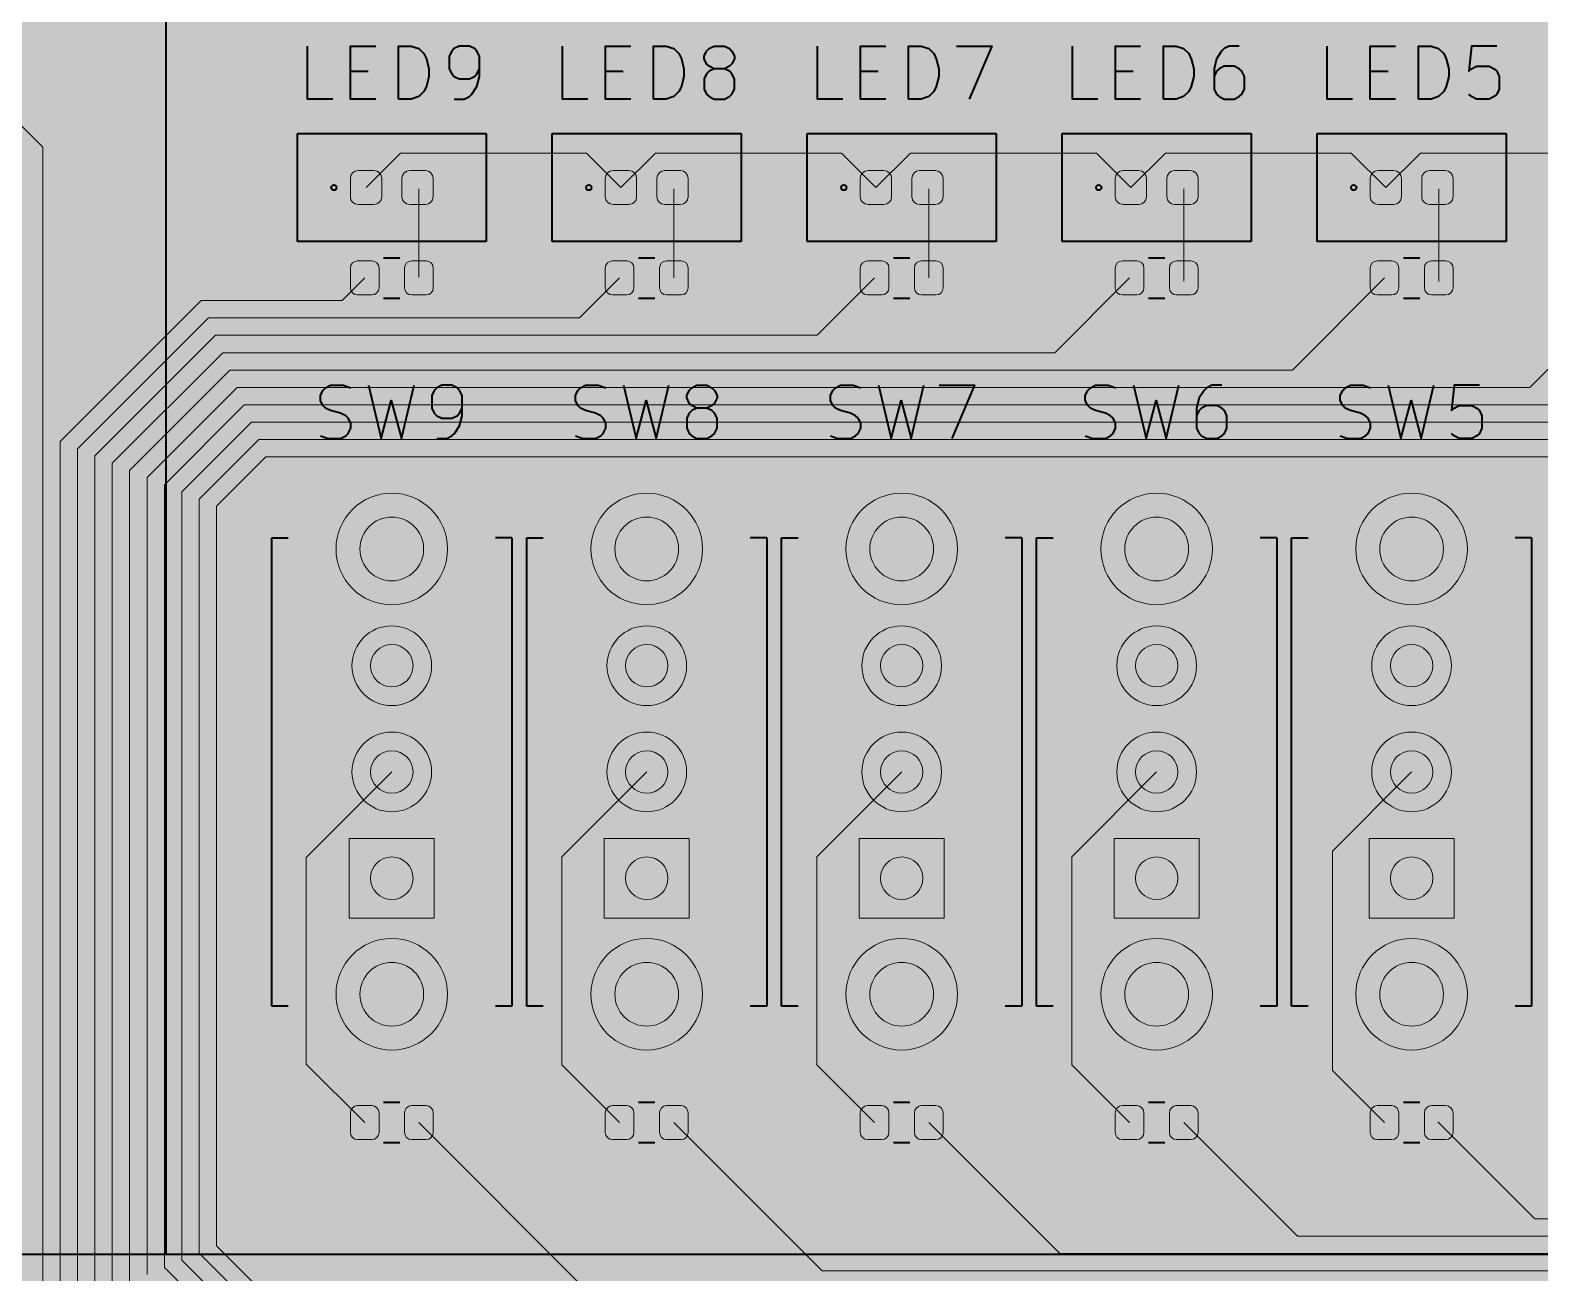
# Model space of a CAD drawing. Header units: millimetres. Extents: x 0 to 100, y -70 to 0.
# Drawn here: x 21.54 to 49.96, y -57.88 to -34.49 of the extents above; entities that cross this region are included whole.
import ezdxf

# ---------------------------------------------------------------- set-up
doc = ezdxf.new("R2010")
doc.units = ezdxf.units.MM
for name, color, linetype, lineweight, true_color in [('application board tht F.Cu', 8, 'Continuous', 18, 0x777779), ('application board tht F.Silkscreen', 18, 'Continuous', 40, 0x000000), ('pcb board fill', 7, 'Continuous', 13, 0xefefef)]:
    doc.layers.add(name, color=color, linetype=linetype, lineweight=lineweight, true_color=true_color)

msp = doc.modelspace()

# ---------------------------------------------------------------- hatches: boundary and pattern name
at = {"layer": 'pcb board fill', "transparency": 33554687}
h = msp.add_hatch(color=256, dxfattribs=at)
edge = h.paths.add_edge_path(flags=0)
edge.add_line((100, -67.01), (100, -35.01))
edge.add_line((100, -35.01), (100, -3))
edge.add_arc((97, -3), 3, 0, 90)
edge.add_line((97, 0), (50, 0))
edge.add_line((50, 0), (3, 0))
edge.add_arc((3, -3), 3, 90, 180)
edge.add_line((0, -3), (0, -32))
edge.add_arc((3, -32), 3, 180, 270)
edge.add_line((3, -35), (7, -35))
edge.add_arc((7, -38), 3, 0, 90, ccw=False)
edge.add_line((10, -38), (10, -57))
edge.add_arc((13, -57), 3, 180, 270)
edge.add_line((13, -60), (15, -60))
edge.add_arc((15, -63), 3, 0, 90, ccw=False)
edge.add_line((18, -63), (18, -68))
edge.add_arc((20, -68), 2, 180, 270)
edge.add_line((20, -70), (50, -70))
edge.add_line((50, -70), (97, -70.000025))
edge.add_arc((96.9974, -66.9974), 3.002626, 270.0496133, 359.7595675)

# ---------------------------------------------------------------- linework, layer by layer
at = {"layer": 'application board tht F.Cu', "flags": 128}
for points in [[(16, -30.91), (21.78, -36.69)], [(21.78, -36.69), (21.78, -58.72448)], [(28.515, -36.8), (27.865, -37.45)], [(32.015, -36.8), (28.515, -36.8)], [(32.665, -37.45), (32.015, -36.8)], [(33.315, -36.8), (32.665, -37.45)], [(36.815, -36.8), (33.315, -36.8)], [(37.465, -37.45), (36.815, -36.8)], [(38.115, -36.8), (37.465, -37.45)], [(41.615, -36.8), (38.115, -36.8)], [(42.265, -37.45), (41.615, -36.8)], [(42.915, -36.8), (42.265, -37.45)], [(46.415, -36.8), (42.915, -36.8)], [(47.065, -37.45), (46.415, -36.8)], [(47.715, -36.8), (47.065, -37.45)], [(51.215, -36.8), (47.715, -36.8)], [(27.57, -37.2775), (27.581228, -37.221054), (27.613202, -37.173202), (27.661054, -37.141228), (27.7175, -37.13), (28.0125, -37.13), (28.068946, -37.141228), (28.116798, -37.173202), (28.148772, -37.221054), (28.16, -37.2775), (28.16, -37.6225), (28.148772, -37.678946), (28.116798, -37.726798), (28.068946, -37.758772), (28.0125, -37.77), (27.7175, -37.77), (27.661054, -37.758772), (27.613202, -37.726798), (27.581228, -37.678946), (27.57, -37.6225), (27.57, -37.2775)], [(28.54, -37.2775), (28.551228, -37.221054), (28.583202, -37.173202), (28.631054, -37.141228), (28.6875, -37.13), (28.9825, -37.13), (29.038946, -37.141228), (29.086798, -37.173202), (29.118772, -37.221054), (29.13, -37.2775), (29.13, -37.6225), (29.118772, -37.678946), (29.086798, -37.726798), (29.038946, -37.758772), (28.9825, -37.77), (28.6875, -37.77), (28.631054, -37.758772), (28.583202, -37.726798), (28.551228, -37.678946), (28.54, -37.6225), (28.54, -37.2775)], [(32.37, -37.2775), (32.381228, -37.221054), (32.413202, -37.173202), (32.461054, -37.141228), (32.5175, -37.13), (32.8125, -37.13), (32.868946, -37.141228), (32.916798, -37.173202), (32.948772, -37.221054), (32.96, -37.2775), (32.96, -37.6225), (32.948772, -37.678946), (32.916798, -37.726798), (32.868946, -37.758772), (32.8125, -37.77), (32.5175, -37.77), (32.461054, -37.758772), (32.413202, -37.726798), (32.381228, -37.678946), (32.37, -37.6225), (32.37, -37.2775)], [(33.34, -37.2775), (33.351228, -37.221054), (33.383202, -37.173202), (33.431054, -37.141228), (33.4875, -37.13), (33.7825, -37.13), (33.838946, -37.141228), (33.886798, -37.173202), (33.918772, -37.221054), (33.93, -37.2775), (33.93, -37.6225), (33.918772, -37.678946), (33.886798, -37.726798), (33.838946, -37.758772), (33.7825, -37.77), (33.4875, -37.77), (33.431054, -37.758772), (33.383202, -37.726798), (33.351228, -37.678946), (33.34, -37.6225), (33.34, -37.2775)], [(37.17, -37.2775), (37.181228, -37.221054), (37.213202, -37.173202), (37.261054, -37.141228), (37.3175, -37.13), (37.6125, -37.13), (37.668946, -37.141228), (37.716798, -37.173202), (37.748772, -37.221054), (37.76, -37.2775), (37.76, -37.6225), (37.748772, -37.678946), (37.716798, -37.726798), (37.668946, -37.758772), (37.6125, -37.77), (37.3175, -37.77), (37.261054, -37.758772), (37.213202, -37.726798), (37.181228, -37.678946), (37.17, -37.6225), (37.17, -37.2775)], [(38.14, -37.2775), (38.151228, -37.221054), (38.183202, -37.173202), (38.231054, -37.141228), (38.2875, -37.13), (38.5825, -37.13), (38.638946, -37.141228), (38.686798, -37.173202), (38.718772, -37.221054), (38.73, -37.2775), (38.73, -37.6225), (38.718772, -37.678946), (38.686798, -37.726798), (38.638946, -37.758772), (38.5825, -37.77), (38.2875, -37.77), (38.231054, -37.758772), (38.183202, -37.726798), (38.151228, -37.678946), (38.14, -37.6225), (38.14, -37.2775)], [(41.97, -37.2775), (41.981228, -37.221054), (42.013202, -37.173202), (42.061054, -37.141228), (42.1175, -37.13), (42.4125, -37.13), (42.468946, -37.141228), (42.516798, -37.173202), (42.548772, -37.221054), (42.56, -37.2775), (42.56, -37.6225), (42.548772, -37.678946), (42.516798, -37.726798), (42.468946, -37.758772), (42.4125, -37.77), (42.1175, -37.77), (42.061054, -37.758772), (42.013202, -37.726798), (41.981228, -37.678946), (41.97, -37.6225), (41.97, -37.2775)], [(42.94, -37.2775), (42.951228, -37.221054), (42.983202, -37.173202), (43.031054, -37.141228), (43.0875, -37.13), (43.3825, -37.13), (43.438946, -37.141228), (43.486798, -37.173202), (43.518772, -37.221054), (43.53, -37.2775), (43.53, -37.6225), (43.518772, -37.678946), (43.486798, -37.726798), (43.438946, -37.758772), (43.3825, -37.77), (43.0875, -37.77), (43.031054, -37.758772), (42.983202, -37.726798), (42.951228, -37.678946), (42.94, -37.6225), (42.94, -37.2775)], [(46.77, -37.2775), (46.781228, -37.221054), (46.813202, -37.173202), (46.861054, -37.141228), (46.9175, -37.13), (47.2125, -37.13), (47.268946, -37.141228), (47.316798, -37.173202), (47.348772, -37.221054), (47.36, -37.2775), (47.36, -37.6225), (47.348772, -37.678946), (47.316798, -37.726798), (47.268946, -37.758772), (47.2125, -37.77), (46.9175, -37.77), (46.861054, -37.758772), (46.813202, -37.726798), (46.781228, -37.678946), (46.77, -37.6225), (46.77, -37.2775)], [(47.74, -37.2775), (47.751228, -37.221054), (47.783202, -37.173202), (47.831054, -37.141228), (47.8875, -37.13), (48.1825, -37.13), (48.238946, -37.141228), (48.286798, -37.173202), (48.318772, -37.221054), (48.33, -37.2775), (48.33, -37.6225), (48.318772, -37.678946), (48.286798, -37.726798), (48.238946, -37.758772), (48.1825, -37.77), (47.8875, -37.77), (47.831054, -37.758772), (47.783202, -37.726798), (47.751228, -37.678946), (47.74, -37.6225), (47.74, -37.2775)], [(28.86, -37.475), (28.86, -39.1368)], [(33.66, -37.475), (33.66, -39.15)], [(38.46, -37.475), (38.46, -39.15)], [(43.26, -37.475), (43.26, -39.2148)], [(48.06, -37.475), (48.06, -39.2192)], [(27.57, -38.965), (27.580276, -38.913338), (27.609541, -38.869541), (27.653338, -38.840276), (27.705, -38.83), (27.975, -38.83), (28.026662, -38.840276), (28.070459, -38.869541), (28.099724, -38.913338), (28.11, -38.965), (28.11, -39.335), (28.099724, -39.386662), (28.070459, -39.430459), (28.026662, -39.459724), (27.975, -39.47), (27.705, -39.47), (27.653338, -39.459724), (27.609541, -39.430459), (27.580276, -39.386662), (27.57, -39.335), (27.57, -38.965)], [(28.59, -38.965), (28.600276, -38.913338), (28.629541, -38.869541), (28.673338, -38.840276), (28.725, -38.83), (28.995, -38.83), (29.046662, -38.840276), (29.090459, -38.869541), (29.119724, -38.913338), (29.13, -38.965), (29.13, -39.335), (29.119724, -39.386662), (29.090459, -39.430459), (29.046662, -39.459724), (28.995, -39.47), (28.725, -39.47), (28.673338, -39.459724), (28.629541, -39.430459), (28.600276, -39.386662), (28.59, -39.335), (28.59, -38.965)], [(32.37, -38.965), (32.380276, -38.913338), (32.409541, -38.869541), (32.453338, -38.840276), (32.505, -38.83), (32.775, -38.83), (32.826662, -38.840276), (32.870459, -38.869541), (32.899724, -38.913338), (32.91, -38.965), (32.91, -39.335), (32.899724, -39.386662), (32.870459, -39.430459), (32.826662, -39.459724), (32.775, -39.47), (32.505, -39.47), (32.453338, -39.459724), (32.409541, -39.430459), (32.380276, -39.386662), (32.37, -39.335), (32.37, -38.965)], [(33.39, -38.965), (33.400276, -38.913338), (33.429541, -38.869541), (33.473338, -38.840276), (33.525, -38.83), (33.795, -38.83), (33.846662, -38.840276), (33.890459, -38.869541), (33.919724, -38.913338), (33.93, -38.965), (33.93, -39.335), (33.919724, -39.386662), (33.890459, -39.430459), (33.846662, -39.459724), (33.795, -39.47), (33.525, -39.47), (33.473338, -39.459724), (33.429541, -39.430459), (33.400276, -39.386662), (33.39, -39.335), (33.39, -38.965)], [(37.17, -38.965), (37.180276, -38.913338), (37.209541, -38.869541), (37.253338, -38.840276), (37.305, -38.83), (37.575, -38.83), (37.626662, -38.840276), (37.670459, -38.869541), (37.699724, -38.913338), (37.71, -38.965), (37.71, -39.335), (37.699724, -39.386662), (37.670459, -39.430459), (37.626662, -39.459724), (37.575, -39.47), (37.305, -39.47), (37.253338, -39.459724), (37.209541, -39.430459), (37.180276, -39.386662), (37.17, -39.335), (37.17, -38.965)], [(38.19, -38.965), (38.200276, -38.913338), (38.229541, -38.869541), (38.273338, -38.840276), (38.325, -38.83), (38.595, -38.83), (38.646662, -38.840276), (38.690459, -38.869541), (38.719724, -38.913338), (38.73, -38.965), (38.73, -39.335), (38.719724, -39.386662), (38.690459, -39.430459), (38.646662, -39.459724), (38.595, -39.47), (38.325, -39.47), (38.273338, -39.459724), (38.229541, -39.430459), (38.200276, -39.386662), (38.19, -39.335), (38.19, -38.965)], [(41.97, -38.965), (41.980276, -38.913338), (42.009541, -38.869541), (42.053338, -38.840276), (42.105, -38.83), (42.375, -38.83), (42.426662, -38.840276), (42.470459, -38.869541), (42.499724, -38.913338), (42.51, -38.965), (42.51, -39.335), (42.499724, -39.386662), (42.470459, -39.430459), (42.426662, -39.459724), (42.375, -39.47), (42.105, -39.47), (42.053338, -39.459724), (42.009541, -39.430459), (41.980276, -39.386662), (41.97, -39.335), (41.97, -38.965)], [(42.99, -38.965), (43.000276, -38.913338), (43.029541, -38.869541), (43.073338, -38.840276), (43.125, -38.83), (43.395, -38.83), (43.446662, -38.840276), (43.490459, -38.869541), (43.519724, -38.913338), (43.53, -38.965), (43.53, -39.335), (43.519724, -39.386662), (43.490459, -39.430459), (43.446662, -39.459724), (43.395, -39.47), (43.125, -39.47), (43.073338, -39.459724), (43.029541, -39.430459), (43.000276, -39.386662), (42.99, -39.335), (42.99, -38.965)], [(46.77, -38.965), (46.780276, -38.913338), (46.809541, -38.869541), (46.853338, -38.840276), (46.905, -38.83), (47.175, -38.83), (47.226662, -38.840276), (47.270459, -38.869541), (47.299724, -38.913338), (47.31, -38.965), (47.31, -39.335), (47.299724, -39.386662), (47.270459, -39.430459), (47.226662, -39.459724), (47.175, -39.47), (46.905, -39.47), (46.853338, -39.459724), (46.809541, -39.430459), (46.780276, -39.386662), (46.77, -39.335), (46.77, -38.965)], [(47.79, -38.965), (47.800276, -38.913338), (47.829541, -38.869541), (47.873338, -38.840276), (47.925, -38.83), (48.195, -38.83), (48.246662, -38.840276), (48.290459, -38.869541), (48.319724, -38.913338), (48.33, -38.965), (48.33, -39.335), (48.319724, -39.386662), (48.290459, -39.430459), (48.246662, -39.459724), (48.195, -39.47), (47.925, -39.47), (47.873338, -39.459724), (47.829541, -39.430459), (47.800276, -39.386662), (47.79, -39.335), (47.79, -38.965)], [(27.413, -39.577), (27.84, -39.15)], [(31.886, -39.904), (32.64, -39.15)], [(36.359, -40.231), (37.44, -39.15)], [(40.832, -40.558), (42.24, -39.15)], [(45.305, -40.885), (47.04, -39.15)], [(49.778, -41.212), (51.84, -39.15)], [(22.107, -42.230968), (24.760968, -39.577)], [(24.760968, -39.577), (27.413, -39.577)], [(22.434, -42.366416), (24.896416, -39.904)], [(24.896416, -39.904), (31.886, -39.904)], [(22.761, -42.501864), (25.031864, -40.231)], [(25.031864, -40.231), (36.359, -40.231)], [(23.088, -42.637312), (25.167312, -40.558)], [(25.167312, -40.558), (40.832, -40.558)], [(23.415, -42.77276), (25.30276, -40.885)], [(25.30276, -40.885), (45.305, -40.885)], [(23.742, -42.908208), (25.438208, -41.212)], [(25.438208, -41.212), (49.778, -41.212)], [(25.573656, -41.539), (24.069, -43.043656)], [(54.251, -41.539), (25.573656, -41.539)], [(25.709104, -41.866), (24.396, -43.179104)], [(58.724, -41.866), (25.709104, -41.866)], [(22.107, -58.589032), (22.107, -42.230968)], [(24.723, -43.314552), (25.844552, -42.193)], [(25.844552, -42.193), (63.197, -42.193)], [(22.434, -58.453584), (22.434, -42.366416)], [(22.761, -58.318136), (22.761, -42.501864)], [(25.05, -43.45), (25.98, -42.52)], [(25.98, -42.52), (67.67, -42.52)], [(23.088, -58.182688), (23.088, -42.637312)], [(23.415, -58.04724), (23.415, -42.77276)], [(23.742, -57.911792), (23.742, -42.908208)], [(24.069, -43.043656), (24.069, -57.776344)], [(24.396, -43.179104), (24.396, -57.640896)], [(24.723, -57.505448), (24.723, -43.314552)], [(25.05, -57.37), (25.05, -43.45)], [(28.35, -48.45), (26.74, -50.06)], [(33.15, -48.45), (31.55, -50.05)], [(37.95, -48.45), (36.35, -50.05)], [(42.75, -48.45), (41.15, -50.05)], [(47.55, -48.45), (46.06, -49.94)], [(29.15, -51.2), (27.55, -51.2), (27.55, -49.7), (29.15, -49.7), (29.15, -51.2)], [(33.95, -51.2), (32.35, -51.2), (32.35, -49.7), (33.95, -49.7), (33.95, -51.2)], [(38.75, -51.2), (37.15, -51.2), (37.15, -49.7), (38.75, -49.7), (38.75, -51.2)], [(43.55, -51.2), (41.95, -51.2), (41.95, -49.7), (43.55, -49.7), (43.55, -51.2)], [(48.35, -51.2), (46.75, -51.2), (46.75, -49.7), (48.35, -49.7), (48.35, -51.2)], [(46.06, -49.94), (46.06, -54.07)], [(26.74, -50.06), (26.74, -53.95)], [(31.55, -50.05), (31.55, -53.96)], [(36.35, -50.05), (36.35, -53.96)], [(41.15, -50.05), (41.15, -53.96)], [(26.74, -53.95), (27.84, -55.05)], [(31.55, -53.96), (32.64, -55.05)], [(36.35, -53.96), (37.44, -55.05)], [(41.15, -53.96), (42.24, -55.05)], [(46.06, -54.07), (47.04, -55.05)], [(28.11, -55.235), (28.099724, -55.286662), (28.070459, -55.330459), (28.026662, -55.359724), (27.975, -55.37), (27.705, -55.37), (27.653338, -55.359724), (27.609541, -55.330459), (27.580276, -55.286662), (27.57, -55.235), (27.57, -54.865), (27.580276, -54.813338), (27.609541, -54.769541), (27.653338, -54.740276), (27.705, -54.73), (27.975, -54.73), (28.026662, -54.740276), (28.070459, -54.769541), (28.099724, -54.813338), (28.11, -54.865), (28.11, -55.235)], [(29.13, -55.235), (29.119724, -55.286662), (29.090459, -55.330459), (29.046662, -55.359724), (28.995, -55.37), (28.725, -55.37), (28.673338, -55.359724), (28.629541, -55.330459), (28.600276, -55.286662), (28.59, -55.235), (28.59, -54.865), (28.600276, -54.813338), (28.629541, -54.769541), (28.673338, -54.740276), (28.725, -54.73), (28.995, -54.73), (29.046662, -54.740276), (29.090459, -54.769541), (29.119724, -54.813338), (29.13, -54.865), (29.13, -55.235)], [(32.91, -55.235), (32.899724, -55.286662), (32.870459, -55.330459), (32.826662, -55.359724), (32.775, -55.37), (32.505, -55.37), (32.453338, -55.359724), (32.409541, -55.330459), (32.380276, -55.286662), (32.37, -55.235), (32.37, -54.865), (32.380276, -54.813338), (32.409541, -54.769541), (32.453338, -54.740276), (32.505, -54.73), (32.775, -54.73), (32.826662, -54.740276), (32.870459, -54.769541), (32.899724, -54.813338), (32.91, -54.865), (32.91, -55.235)], [(33.93, -55.235), (33.919724, -55.286662), (33.890459, -55.330459), (33.846662, -55.359724), (33.795, -55.37), (33.525, -55.37), (33.473338, -55.359724), (33.429541, -55.330459), (33.400276, -55.286662), (33.39, -55.235), (33.39, -54.865), (33.400276, -54.813338), (33.429541, -54.769541), (33.473338, -54.740276), (33.525, -54.73), (33.795, -54.73), (33.846662, -54.740276), (33.890459, -54.769541), (33.919724, -54.813338), (33.93, -54.865), (33.93, -55.235)], [(37.71, -55.235), (37.699724, -55.286662), (37.670459, -55.330459), (37.626662, -55.359724), (37.575, -55.37), (37.305, -55.37), (37.253338, -55.359724), (37.209541, -55.330459), (37.180276, -55.286662), (37.17, -55.235), (37.17, -54.865), (37.180276, -54.813338), (37.209541, -54.769541), (37.253338, -54.740276), (37.305, -54.73), (37.575, -54.73), (37.626662, -54.740276), (37.670459, -54.769541), (37.699724, -54.813338), (37.71, -54.865), (37.71, -55.235)], [(38.73, -55.235), (38.719724, -55.286662), (38.690459, -55.330459), (38.646662, -55.359724), (38.595, -55.37), (38.325, -55.37), (38.273338, -55.359724), (38.229541, -55.330459), (38.200276, -55.286662), (38.19, -55.235), (38.19, -54.865), (38.200276, -54.813338), (38.229541, -54.769541), (38.273338, -54.740276), (38.325, -54.73), (38.595, -54.73), (38.646662, -54.740276), (38.690459, -54.769541), (38.719724, -54.813338), (38.73, -54.865), (38.73, -55.235)], [(42.51, -55.235), (42.499724, -55.286662), (42.470459, -55.330459), (42.426662, -55.359724), (42.375, -55.37), (42.105, -55.37), (42.053338, -55.359724), (42.009541, -55.330459), (41.980276, -55.286662), (41.97, -55.235), (41.97, -54.865), (41.980276, -54.813338), (42.009541, -54.769541), (42.053338, -54.740276), (42.105, -54.73), (42.375, -54.73), (42.426662, -54.740276), (42.470459, -54.769541), (42.499724, -54.813338), (42.51, -54.865), (42.51, -55.235)], [(43.53, -55.235), (43.519724, -55.286662), (43.490459, -55.330459), (43.446662, -55.359724), (43.395, -55.37), (43.125, -55.37), (43.073338, -55.359724), (43.029541, -55.330459), (43.000276, -55.286662), (42.99, -55.235), (42.99, -54.865), (43.000276, -54.813338), (43.029541, -54.769541), (43.073338, -54.740276), (43.125, -54.73), (43.395, -54.73), (43.446662, -54.740276), (43.490459, -54.769541), (43.519724, -54.813338), (43.53, -54.865), (43.53, -55.235)], [(47.31, -55.235), (47.299724, -55.286662), (47.270459, -55.330459), (47.226662, -55.359724), (47.175, -55.37), (46.905, -55.37), (46.853338, -55.359724), (46.809541, -55.330459), (46.780276, -55.286662), (46.77, -55.235), (46.77, -54.865), (46.780276, -54.813338), (46.809541, -54.769541), (46.853338, -54.740276), (46.905, -54.73), (47.175, -54.73), (47.226662, -54.740276), (47.270459, -54.769541), (47.299724, -54.813338), (47.31, -54.865), (47.31, -55.235)], [(48.33, -55.235), (48.319724, -55.286662), (48.290459, -55.330459), (48.246662, -55.359724), (48.195, -55.37), (47.925, -55.37), (47.873338, -55.359724), (47.829541, -55.330459), (47.800276, -55.286662), (47.79, -55.235), (47.79, -54.865), (47.800276, -54.813338), (47.829541, -54.769541), (47.873338, -54.740276), (47.925, -54.73), (48.195, -54.73), (48.246662, -54.740276), (48.290459, -54.769541), (48.319724, -54.813338), (48.33, -54.865), (48.33, -55.235)], [(28.86, -55.05), (31.98, -58.17)], [(33.66, -55.05), (36.453, -57.843)], [(38.46, -55.05), (40.926, -57.516)], [(43.26, -55.05), (45.399, -57.189)], [(48.0456, -55.0356), (49.872, -56.862)], [(49.872, -56.862), (65.069344, -56.862)], [(26.177, -58.497), (25.05, -57.37)], [(45.399, -57.189), (64.933896, -57.189)], [(24.396, -57.640896), (25.906104, -59.151)], [(26.041552, -58.824), (24.723, -57.505448)], [(40.926, -57.516), (64.798448, -57.516)], [(24.069, -57.776344), (25.770656, -59.478)], [(36.453, -57.843), (64.663, -57.843)]]:
    msp.add_lwpolyline(points, dxfattribs=at)
at = {"layer": 'application board tht F.Cu'}
for centre, radius in [((28.35, -44.2524), 1.05), ((33.15, -44.2524), 1.05), ((37.95, -44.2524), 1.05), ((42.75, -44.2524), 1.05), ((47.55, -44.2524), 1.05), ((28.35, -44.2524), 0.6), ((33.15, -44.2524), 0.6), ((37.95, -44.2524), 0.6), ((42.75, -44.2524), 0.6), ((47.55, -44.2524), 0.6), ((28.35, -46.45), 0.75), ((33.15, -46.45), 0.75), ((37.95, -46.45), 0.75), ((42.75, -46.45), 0.75), ((47.55, -46.45), 0.75), ((28.35, -46.45), 0.4), ((33.15, -46.45), 0.4), ((37.95, -46.45), 0.4), ((42.75, -46.45), 0.4), ((47.55, -46.45), 0.4), ((28.35, -48.45), 0.75), ((33.15, -48.45), 0.75), ((37.95, -48.45), 0.75), ((42.75, -48.45), 0.75), ((47.55, -48.45), 0.75), ((28.35, -48.45), 0.4), ((33.15, -48.45), 0.4), ((37.95, -48.45), 0.4), ((42.75, -48.45), 0.4), ((47.55, -48.45), 0.4), ((28.35, -50.45), 0.4), ((33.15, -50.45), 0.4), ((37.95, -50.45), 0.4), ((42.75, -50.45), 0.4), ((47.55, -50.45), 0.4), ((28.35, -52.6344), 1.05), ((33.15, -52.6344), 1.05), ((37.95, -52.6344), 1.05), ((42.75, -52.6344), 1.05), ((47.55, -52.6344), 1.05), ((28.35, -52.6344), 0.6), ((33.15, -52.6344), 0.6), ((37.95, -52.6344), 0.6), ((42.75, -52.6344), 0.6), ((47.55, -52.6344), 0.6)]:
    msp.add_circle(centre, radius, dxfattribs=at)
at = {"layer": 'application board tht F.Silkscreen', "flags": 128}
for points in [[(24.1, -57.53), (24.1, -12.86)], [(27.239352, -35.78558), (26.763161, -35.78558), (26.763161, -34.78558)], [(28.048876, -35.78558), (27.572685, -35.78558), (27.572685, -34.78558), (28.048876, -34.78558)], [(28.477447, -35.78558), (28.477447, -34.78558), (28.715542, -34.78558), (28.8584, -34.8332), (28.953638, -34.928438), (29.001257, -35.023676), (29.048876, -35.214152), (29.048876, -35.357009), (29.001257, -35.547485), (28.953638, -35.642723), (28.8584, -35.737961), (28.715542, -35.78558), (28.477447, -35.78558)], [(29.525066, -35.78558), (29.715542, -35.78558), (29.81078, -35.737961), (29.8584, -35.690342), (29.953638, -35.547485), (30.001257, -35.357009), (30.001257, -34.976057), (29.953638, -34.880819), (29.906019, -34.8332), (29.81078, -34.78558), (29.620304, -34.78558), (29.525066, -34.8332), (29.477447, -34.880819), (29.429828, -34.976057), (29.429828, -35.214152), (29.477447, -35.30939), (29.525066, -35.357009), (29.620304, -35.404628), (29.81078, -35.404628), (29.906019, -35.357009), (29.953638, -35.30939), (30.001257, -35.214152)], [(32.039352, -35.78558), (31.563161, -35.78558), (31.563161, -34.78558)], [(32.848876, -35.78558), (32.372685, -35.78558), (32.372685, -34.78558), (32.848876, -34.78558)], [(33.277447, -35.78558), (33.277447, -34.78558), (33.515542, -34.78558), (33.6584, -34.8332), (33.753638, -34.928438), (33.801257, -35.023676), (33.848876, -35.214152), (33.848876, -35.357009), (33.801257, -35.547485), (33.753638, -35.642723), (33.6584, -35.737961), (33.515542, -35.78558), (33.277447, -35.78558)], [(34.420304, -35.214152), (34.325066, -35.166533), (34.277447, -35.118914), (34.229828, -35.023676), (34.229828, -34.976057), (34.277447, -34.880819), (34.325066, -34.8332), (34.420304, -34.78558), (34.61078, -34.78558), (34.706019, -34.8332), (34.753638, -34.880819), (34.801257, -34.976057), (34.801257, -35.023676), (34.753638, -35.118914), (34.706019, -35.166533), (34.61078, -35.214152), (34.420304, -35.214152), (34.325066, -35.261771), (34.277447, -35.30939), (34.229828, -35.404628), (34.229828, -35.595104), (34.277447, -35.690342), (34.325066, -35.737961), (34.420304, -35.78558), (34.61078, -35.78558), (34.706019, -35.737961), (34.753638, -35.690342), (34.801257, -35.595104), (34.801257, -35.404628), (34.753638, -35.30939), (34.706019, -35.261771), (34.61078, -35.214152)], [(36.839352, -35.78558), (36.363161, -35.78558), (36.363161, -34.78558)], [(37.648876, -35.78558), (37.172685, -35.78558), (37.172685, -34.78558), (37.648876, -34.78558)], [(38.077447, -35.78558), (38.077447, -34.78558), (38.315542, -34.78558), (38.4584, -34.8332), (38.553638, -34.928438), (38.601257, -35.023676), (38.648876, -35.214152), (38.648876, -35.357009), (38.601257, -35.547485), (38.553638, -35.642723), (38.4584, -35.737961), (38.315542, -35.78558), (38.077447, -35.78558)], [(38.982209, -34.78558), (39.648876, -34.78558), (39.220304, -35.78558)], [(41.639352, -35.78558), (41.163161, -35.78558), (41.163161, -34.78558)], [(42.448876, -35.78558), (41.972685, -35.78558), (41.972685, -34.78558), (42.448876, -34.78558)], [(42.877447, -35.78558), (42.877447, -34.78558), (43.115542, -34.78558), (43.2584, -34.8332), (43.353638, -34.928438), (43.401257, -35.023676), (43.448876, -35.214152), (43.448876, -35.357009), (43.401257, -35.547485), (43.353638, -35.642723), (43.2584, -35.737961), (43.115542, -35.78558), (42.877447, -35.78558)], [(44.306019, -34.78558), (44.115542, -34.78558), (44.020304, -34.8332), (43.972685, -34.880819), (43.877447, -35.023676), (43.829828, -35.214152), (43.829828, -35.595104), (43.877447, -35.690342), (43.925066, -35.737961), (44.020304, -35.78558), (44.21078, -35.78558), (44.306019, -35.737961), (44.353638, -35.690342), (44.401257, -35.595104), (44.401257, -35.357009), (44.353638, -35.261771), (44.306019, -35.214152), (44.21078, -35.166533), (44.020304, -35.166533), (43.925066, -35.214152), (43.877447, -35.261771), (43.829828, -35.357009)], [(46.439352, -35.78558), (45.963161, -35.78558), (45.963161, -34.78558)], [(47.248876, -35.78558), (46.772685, -35.78558), (46.772685, -34.78558), (47.248876, -34.78558)], [(47.677447, -35.78558), (47.677447, -34.78558), (47.915542, -34.78558), (48.0584, -34.8332), (48.153638, -34.928438), (48.201257, -35.023676), (48.248876, -35.214152), (48.248876, -35.357009), (48.201257, -35.547485), (48.153638, -35.642723), (48.0584, -35.737961), (47.915542, -35.78558), (47.677447, -35.78558)], [(49.153638, -34.78558), (48.677447, -34.78558), (48.629828, -35.261771), (48.677447, -35.214152), (48.772685, -35.166533), (49.01078, -35.166533), (49.106019, -35.214152), (49.153638, -35.261771), (49.201257, -35.357009), (49.201257, -35.595104), (49.153638, -35.690342), (49.106019, -35.737961), (49.01078, -35.78558), (48.772685, -35.78558), (48.677447, -35.737961), (48.629828, -35.690342)], [(27.572685, -35.261771), (27.906019, -35.261771)], [(32.372685, -35.261771), (32.706019, -35.261771)], [(37.172685, -35.261771), (37.506019, -35.261771)], [(41.972685, -35.261771), (42.306019, -35.261771)], [(46.772685, -35.261771), (47.106019, -35.261771)], [(26.572, -36.434), (30.128, -36.434)], [(26.572, -38.466), (26.572, -36.434)], [(30.128, -36.434), (30.128, -38.466)], [(31.372, -38.466), (31.372, -36.434)], [(31.372, -36.434), (34.928, -36.434)], [(34.928, -36.434), (34.928, -38.466)], [(36.172, -36.434), (39.728, -36.434)], [(36.172, -38.466), (36.172, -36.434)], [(39.728, -36.434), (39.728, -38.466)], [(40.972, -38.466), (40.972, -36.434)], [(40.972, -36.434), (44.528, -36.434)], [(44.528, -36.434), (44.528, -38.466)], [(45.772, -36.434), (49.328, -36.434)], [(45.772, -38.466), (45.772, -36.434)], [(49.328, -36.434), (49.328, -38.466)], [(30.128, -38.466), (26.572, -38.466)], [(34.928, -38.466), (31.372, -38.466)], [(39.728, -38.466), (36.172, -38.466)], [(44.528, -38.466), (40.972, -38.466)], [(49.328, -38.466), (45.772, -38.466)], [(28.196359, -38.77), (28.503641, -38.77)], [(32.996359, -38.77), (33.303641, -38.77)], [(37.796359, -38.77), (38.103641, -38.77)], [(42.596359, -38.77), (42.903641, -38.77)], [(47.396359, -38.77), (47.703641, -38.77)], [(28.196359, -39.53), (28.503641, -39.53)], [(32.996359, -39.53), (33.303641, -39.53)], [(37.796359, -39.53), (38.103641, -39.53)], [(42.596359, -39.53), (42.903641, -39.53)], [(47.396359, -39.53), (47.703641, -39.53)], [(27.006666, -42.124761), (27.149523, -42.17238), (27.387619, -42.17238), (27.482857, -42.124761), (27.530476, -42.077142), (27.578095, -41.981904), (27.578095, -41.886666), (27.530476, -41.791428), (27.482857, -41.743809), (27.387619, -41.69619), (27.197142, -41.648571), (27.101904, -41.600952), (27.054285, -41.553333), (27.006666, -41.458095), (27.006666, -41.362857), (27.054285, -41.267619), (27.101904, -41.22), (27.197142, -41.17238), (27.435238, -41.17238), (27.578095, -41.22)], [(27.911428, -41.17238), (28.149523, -42.17238), (28.34, -41.458095), (28.530476, -42.17238), (28.768571, -41.17238)], [(29.197142, -42.17238), (29.387619, -42.17238), (29.482857, -42.124761), (29.530476, -42.077142), (29.625714, -41.934285), (29.673333, -41.743809), (29.673333, -41.362857), (29.625714, -41.267619), (29.578095, -41.22), (29.482857, -41.17238), (29.29238, -41.17238), (29.197142, -41.22), (29.149523, -41.267619), (29.101904, -41.362857), (29.101904, -41.600952), (29.149523, -41.69619), (29.197142, -41.743809), (29.29238, -41.791428), (29.482857, -41.791428), (29.578095, -41.743809), (29.625714, -41.69619), (29.673333, -41.600952)], [(31.806666, -42.124761), (31.949523, -42.17238), (32.187619, -42.17238), (32.282857, -42.124761), (32.330476, -42.077142), (32.378095, -41.981904), (32.378095, -41.886666), (32.330476, -41.791428), (32.282857, -41.743809), (32.187619, -41.69619), (31.997142, -41.648571), (31.901904, -41.600952), (31.854285, -41.553333), (31.806666, -41.458095), (31.806666, -41.362857), (31.854285, -41.267619), (31.901904, -41.22), (31.997142, -41.17238), (32.235238, -41.17238), (32.378095, -41.22)], [(32.711428, -41.17238), (32.949523, -42.17238), (33.14, -41.458095), (33.330476, -42.17238), (33.568571, -41.17238)], [(34.09238, -41.600952), (33.997142, -41.553333), (33.949523, -41.505714), (33.901904, -41.410476), (33.901904, -41.362857), (33.949523, -41.267619), (33.997142, -41.22), (34.09238, -41.17238), (34.282857, -41.17238), (34.378095, -41.22), (34.425714, -41.267619), (34.473333, -41.362857), (34.473333, -41.410476), (34.425714, -41.505714), (34.378095, -41.553333), (34.282857, -41.600952), (34.09238, -41.600952), (33.997142, -41.648571), (33.949523, -41.69619), (33.901904, -41.791428), (33.901904, -41.981904), (33.949523, -42.077142), (33.997142, -42.124761), (34.09238, -42.17238), (34.282857, -42.17238), (34.378095, -42.124761), (34.425714, -42.077142), (34.473333, -41.981904), (34.473333, -41.791428), (34.425714, -41.69619), (34.378095, -41.648571), (34.282857, -41.600952)], [(36.606666, -42.124761), (36.749523, -42.17238), (36.987619, -42.17238), (37.082857, -42.124761), (37.130476, -42.077142), (37.178095, -41.981904), (37.178095, -41.886666), (37.130476, -41.791428), (37.082857, -41.743809), (36.987619, -41.69619), (36.797142, -41.648571), (36.701904, -41.600952), (36.654285, -41.553333), (36.606666, -41.458095), (36.606666, -41.362857), (36.654285, -41.267619), (36.701904, -41.22), (36.797142, -41.17238), (37.035238, -41.17238), (37.178095, -41.22)], [(37.511428, -41.17238), (37.749523, -42.17238), (37.94, -41.458095), (38.130476, -42.17238), (38.368571, -41.17238)], [(38.654285, -41.17238), (39.320952, -41.17238), (38.89238, -42.17238)], [(41.406666, -42.124761), (41.549523, -42.17238), (41.787619, -42.17238), (41.882857, -42.124761), (41.930476, -42.077142), (41.978095, -41.981904), (41.978095, -41.886666), (41.930476, -41.791428), (41.882857, -41.743809), (41.787619, -41.69619), (41.597142, -41.648571), (41.501904, -41.600952), (41.454285, -41.553333), (41.406666, -41.458095), (41.406666, -41.362857), (41.454285, -41.267619), (41.501904, -41.22), (41.597142, -41.17238), (41.835238, -41.17238), (41.978095, -41.22)], [(42.311428, -41.17238), (42.549523, -42.17238), (42.74, -41.458095), (42.930476, -42.17238), (43.168571, -41.17238)], [(43.978095, -41.17238), (43.787619, -41.17238), (43.69238, -41.22), (43.644761, -41.267619), (43.549523, -41.410476), (43.501904, -41.600952), (43.501904, -41.981904), (43.549523, -42.077142), (43.597142, -42.124761), (43.69238, -42.17238), (43.882857, -42.17238), (43.978095, -42.124761), (44.025714, -42.077142), (44.073333, -41.981904), (44.073333, -41.743809), (44.025714, -41.648571), (43.978095, -41.600952), (43.882857, -41.553333), (43.69238, -41.553333), (43.597142, -41.600952), (43.549523, -41.648571), (43.501904, -41.743809)], [(46.206666, -42.124761), (46.349523, -42.17238), (46.587619, -42.17238), (46.682857, -42.124761), (46.730476, -42.077142), (46.778095, -41.981904), (46.778095, -41.886666), (46.730476, -41.791428), (46.682857, -41.743809), (46.587619, -41.69619), (46.397142, -41.648571), (46.301904, -41.600952), (46.254285, -41.553333), (46.206666, -41.458095), (46.206666, -41.362857), (46.254285, -41.267619), (46.301904, -41.22), (46.397142, -41.17238), (46.635238, -41.17238), (46.778095, -41.22)], [(47.111428, -41.17238), (47.349523, -42.17238), (47.54, -41.458095), (47.730476, -42.17238), (47.968571, -41.17238)], [(48.825714, -41.17238), (48.349523, -41.17238), (48.301904, -41.648571), (48.349523, -41.600952), (48.444761, -41.553333), (48.682857, -41.553333), (48.778095, -41.600952), (48.825714, -41.648571), (48.873333, -41.743809), (48.873333, -41.981904), (48.825714, -42.077142), (48.778095, -42.124761), (48.682857, -42.17238), (48.444761, -42.17238), (48.349523, -42.124761), (48.301904, -42.077142)], [(26.09, -44.04), (26.4, -44.04)], [(26.09, -52.86), (26.09, -44.04)], [(30.61, -44.04), (30.3, -44.04)], [(30.61, -44.04), (30.61, -52.86)], [(30.89, -44.04), (31.2, -44.04)], [(30.89, -52.86), (30.89, -44.04)], [(35.41, -44.04), (35.1, -44.04)], [(35.41, -44.04), (35.41, -52.86)], [(35.69, -44.04), (36, -44.04)], [(35.69, -52.86), (35.69, -44.04)], [(40.21, -44.04), (39.9, -44.04)], [(40.21, -44.04), (40.21, -52.86)], [(40.49, -52.86), (40.49, -44.04)], [(40.49, -44.04), (40.8, -44.04)], [(45.01, -44.04), (44.7, -44.04)], [(45.01, -44.04), (45.01, -52.86)], [(45.29, -52.86), (45.29, -44.04)], [(45.29, -44.04), (45.6, -44.04)], [(49.81, -44.04), (49.5, -44.04)], [(49.81, -44.04), (49.81, -52.86)], [(26.4, -52.86), (26.09, -52.86)], [(30.61, -52.86), (30.3, -52.86)], [(31.2, -52.86), (30.89, -52.86)], [(35.41, -52.86), (35.1, -52.86)], [(36, -52.86), (35.69, -52.86)], [(40.21, -52.86), (39.9, -52.86)], [(40.8, -52.86), (40.49, -52.86)], [(45.01, -52.86), (44.7, -52.86)], [(45.6, -52.86), (45.29, -52.86)], [(49.81, -52.86), (49.5, -52.86)], [(28.503641, -54.67), (28.196359, -54.67)], [(33.303641, -54.67), (32.996359, -54.67)], [(38.103641, -54.67), (37.796359, -54.67)], [(42.903641, -54.67), (42.596359, -54.67)], [(47.703641, -54.67), (47.396359, -54.67)], [(28.503641, -55.43), (28.196359, -55.43)], [(33.303641, -55.43), (32.996359, -55.43)], [(38.103641, -55.43), (37.796359, -55.43)], [(42.903641, -55.43), (42.596359, -55.43)], [(47.703641, -55.43), (47.396359, -55.43)], [(24.12, -57.53), (10.69, -57.53)], [(75.85, -57.53), (24.1, -57.53)]]:
    msp.add_lwpolyline(points, dxfattribs=at)
at = {"layer": 'application board tht F.Silkscreen'}
for centre in [(27.26, -37.45), (32.06, -37.45), (36.86, -37.45), (41.66, -37.45), (46.46, -37.45)]:
    msp.add_circle(centre, 0.05, dxfattribs=at)

doc.saveas('drawing.dxf')
